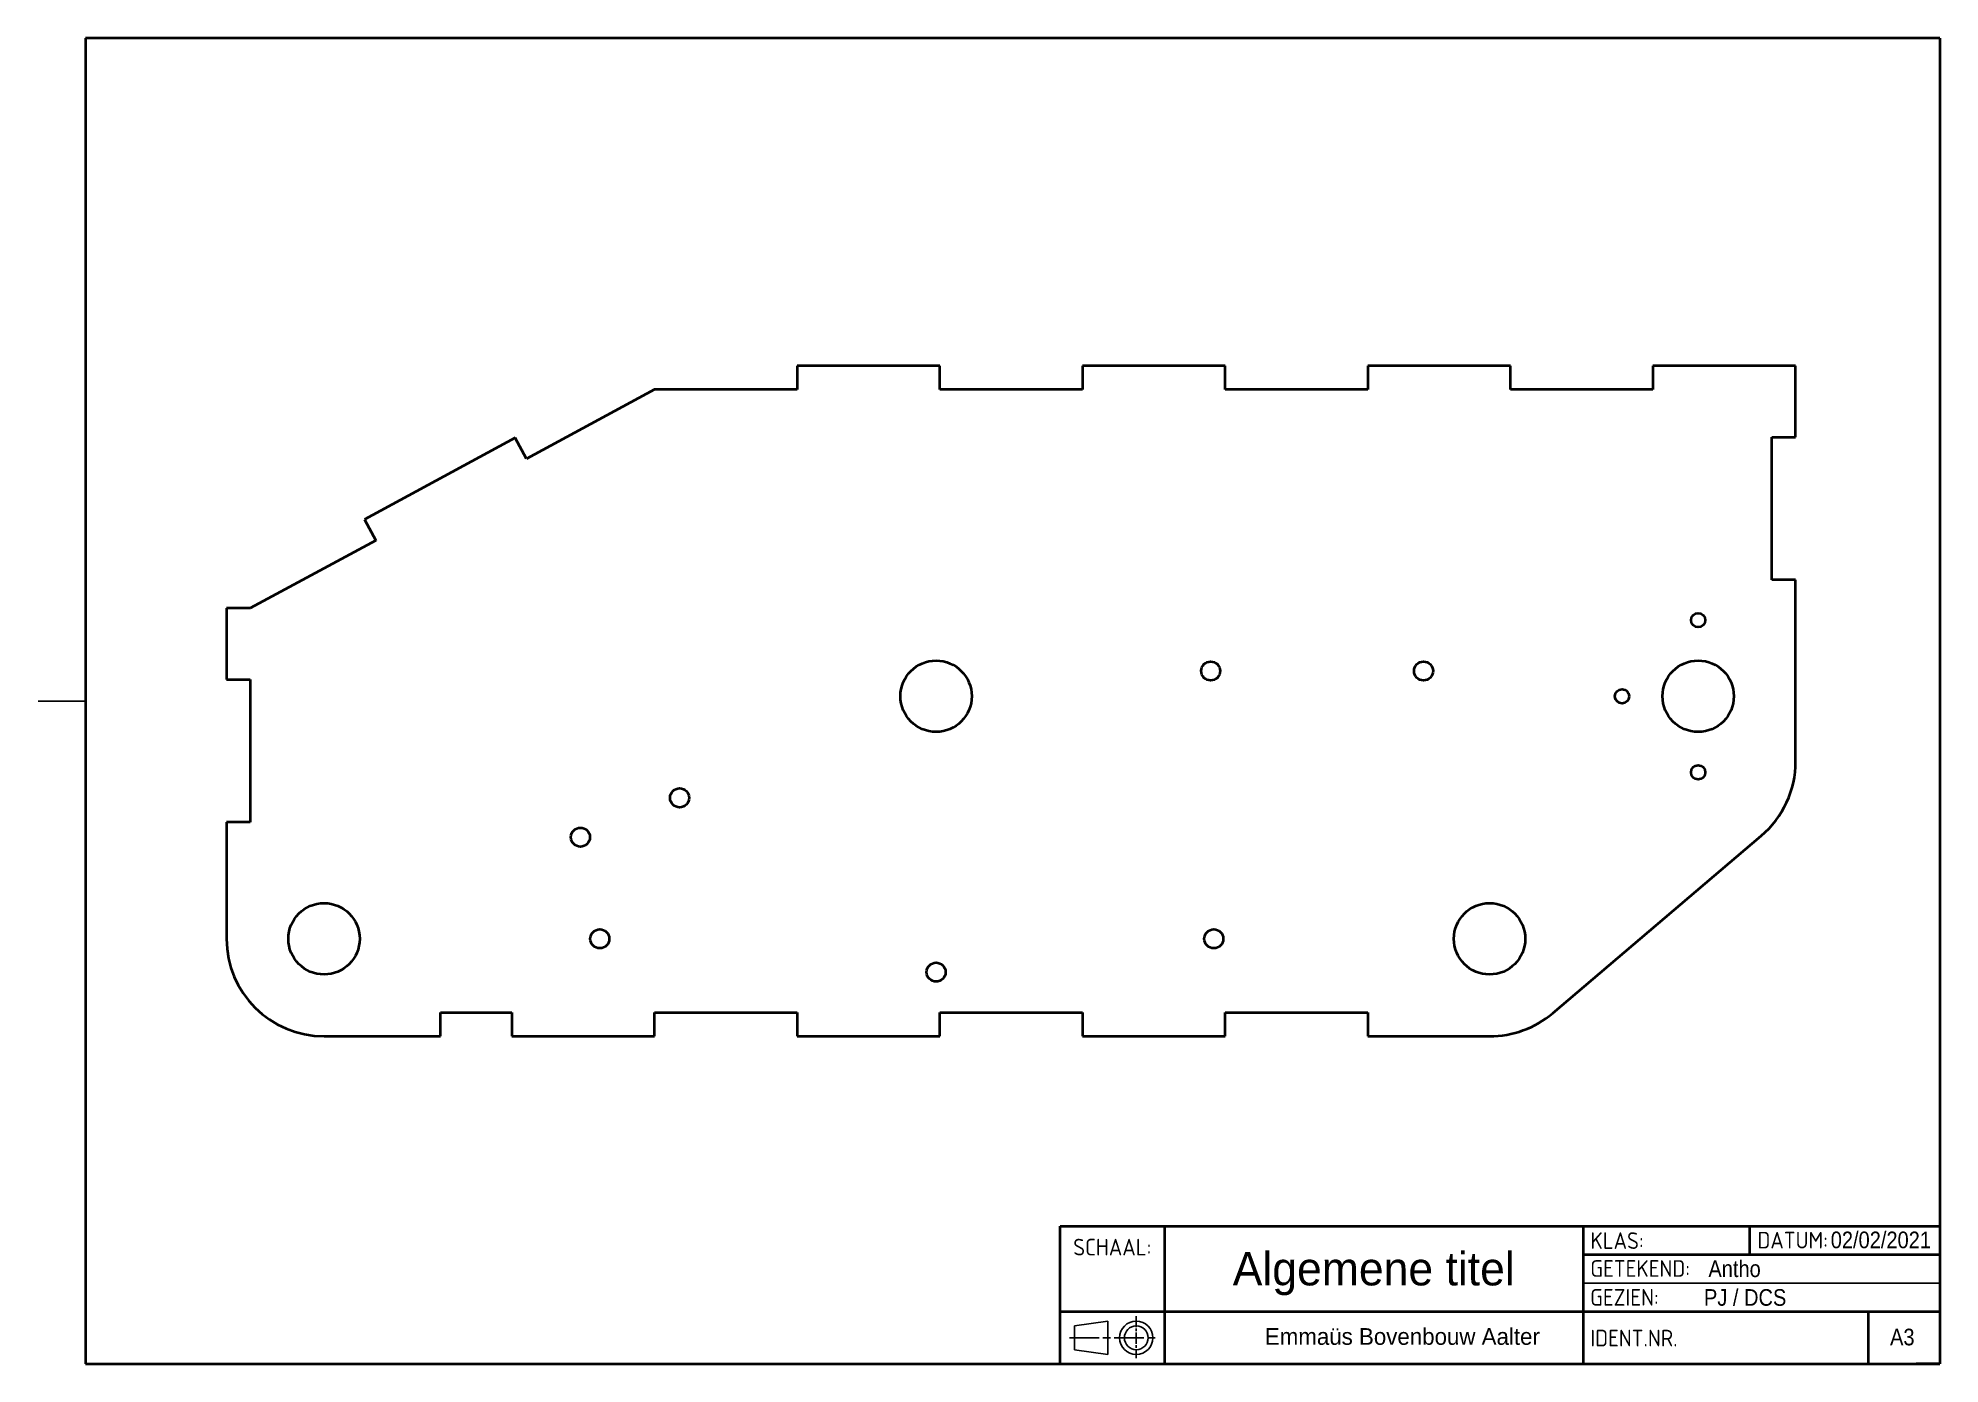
# Model space of a CAD drawing. Header units: millimetres. Extents: x 5 to 405, y 9 to 288.
import ezdxf
from ezdxf.enums import TextEntityAlignment as Align

# ---------------------------------------------------------------- set-up
doc = ezdxf.new("R2018")
doc.units = ezdxf.units.MM
doc.linetypes.add('CHAIN', pattern=[0.3543, 0.2362, -0.0295, 0.0591, -0.0295])
for name, color, linetype, lineweight in [('Centerline(Emmaus)', 7, 'CHAIN', 25), ('Sketch Geometry(Emmaus)', 7, 'Continuous', 40), ('Sketch Lines(DIN)', 7, 'Continuous', 25), ('Symbols(Emmaus)', 7, 'Continuous', 25), ('Visible Edges(Emmaus)', 7, 'Continuous', 40)]:
    doc.layers.add(name, color=color, linetype=linetype, lineweight=lineweight)
doc.styles.add('Current-Emmaus', font='isocpeur.ttf', dxfattribs={"width": 0.9})
doc.styles.add('Text Style38', font='')
doc.styles.add('Text Style46', font='isocpeur.ttf')
doc.styles.get('Text Style38').set_extended_font_data('ISOCPEUR', bold=True)

# ---------------------------------------------------------------- blocks, each defined once
blk = doc.blocks.new('Borders Kader A3 Hor')
at = {"layer": 'Sketch Geometry(Emmaus)'}
for p, q in [((405.35, 287.89), (15.35, 287.89)), ((15.35, 287.89), (15.35, 9.11)), ((405.35, 287.89), (405.35, 9.11)), ((15.35, 9.11), (405.35, 9.11))]:
    blk.add_line(p, q, dxfattribs=at)
at = {"layer": 'Sketch Lines(DIN)'}
blk.add_line((15.35, 148.5), (5.35, 148.5), dxfattribs=at)
blk = doc.blocks.new('Title Blocks Titelblok Emmaus')
at = {"layer": 'Centerline(Emmaus)', "ltscale": 9.818998}
blk.add_line((120.5, 17.56), (120.5, 8.72), dxfattribs=at)
at = {"layer": 'Centerline(Emmaus)', "ltscale": 26.49929}
blk.add_line((106.44, 13), (125.21, 13), dxfattribs=at)
at = {"layer": 'Sketch Geometry(Emmaus)'}
for p, q in [((104.52, 7.5), (104.52, 36.5)), ((104.52, 36.5), (289.52, 36.5)), ((126.52, 7.5), (126.52, 36.5)), ((214.52, 7.5), (214.52, 36.5)), ((249.52, 30.5), (249.52, 36.5)), ((214.52, 30.5), (289.52, 30.5)), ((104.52, 18.5), (289.52, 18.5)), ((274.52, 7.5), (274.52, 18.5)), ((289.52, 7.5), (284.5, 7.5))]:
    blk.add_line(p, q, dxfattribs=at)
at = {"layer": 'Sketch Lines(DIN)'}
for p, q in [((289.52, 24.5), (214.52, 24.5)), ((114.5, 16.5), (107.5, 15.5)), ((114.5, 9.5), (114.5, 16.5)), ((107.5, 15.5), (107.5, 10.5)), ((107.5, 10.5), (114.5, 9.5))]:
    blk.add_line(p, q, dxfattribs=at)
for radius in [3.5, 2.5]:
    blk.add_circle((120.5, 13), radius, dxfattribs=at)
at = {"layer": 'Symbols(Emmaus)', "color": 7, "char_height": 3.5, "style": 'Current-Emmaus'}
for s, insert, attachment_point in [('SCHAAL:', (115.46, 30.31), 8), ('KLAS:', (216.01, 31.68), 7), ('DATUM:', (251.13, 31.77), 7), ('GETEKEND:', (215.99, 25.82), 7), ('GEZIEN:', (215.96, 19.75), 7), ('IDENT.NR.', (215.99, 11.19), 7)]:
    blk.add_mtext(s, dxfattribs=dict(at, insert=insert, attachment_point=attachment_point))
at = {"layer": 'Symbols(Emmaus)', "color": 7, "style": 'Current-Emmaus', "width": 0.9}
for tag, p in [('KLAS', (228.45, 35.25)), ('AUTHOR', (240.81, 29.27))]:
    blk.add_attdef(tag, text='', height=3.5, dxfattribs=at).set_placement(p, align=Align.TOP_LEFT)
for tag, p in [('CREATION_DATE', (266.55, 31.78)), ('MANAGER', (239.89, 19.68)), ('IDENT.NR.', (240.36, 11.18))]:
    blk.add_attdef(tag, text='', height=3.5, dxfattribs=at).set_placement(p, align=Align.BOTTOM_LEFT)
at = {"layer": 'Symbols(Emmaus)', "color": 7, "style": 'Text Style46'}
blk.add_attdef('TITLE', text='', height=7, dxfattribs=at).set_placement((170.44, 31.02), align=Align.TOP_CENTER)
at = {"layer": 'Symbols(Emmaus)', "color": 7, "style": 'Current-Emmaus', "width": 0.9}
for tag, p in [('SCHAAL', (115.72, 22.76)), ('Sheet_Size', (281.6, 11.36))]:
    blk.add_attdef(tag, text='', height=3.5, dxfattribs=at).set_placement(p, align=Align.BOTTOM_CENTER)
at = {"layer": 'Symbols(Emmaus)', "color": 7, "style": 'Text Style38'}
blk.add_attdef('COMPANY', text='', height=3.51, dxfattribs=at).set_placement((176.45, 13.25), align=Align.MIDDLE_CENTER)

msp = doc.modelspace()

# ---------------------------------------------------------------- linework, layer by layer
at = {"layer": 'Visible Edges(Emmaus)'}
for p, q in [((195, 219), (165, 219)), ((165, 219), (165, 214)), ((195, 214), (195, 219)), ((255, 219), (225, 219)), ((225, 219), (225, 214)), ((255, 214), (255, 219)), ((315, 219), (285, 219)), ((285, 219), (285, 214)), ((315, 214), (315, 219)), ((375, 219), (345, 219)), ((345, 219), (345, 214)), ((375, 204), (375, 219)), ((135, 214), (108.05, 199.41)), ((165, 214), (135, 214)), ((225, 214), (195, 214)), ((285, 214), (255, 214)), ((345, 214), (315, 214)), ((370, 174), (370, 204)), ((370, 204), (375, 204)), ((105.67, 203.81), (74, 186.68)), ((108.05, 199.41), (105.67, 203.81)), ((74, 186.68), (76.38, 182.28)), ((76.38, 182.28), (50, 168)), ((375, 174), (370, 174)), ((375, 135.79), (375, 174)), ((50, 168), (45, 168)), ((45, 168), (45, 153)), ((45, 153), (50, 153)), ((50, 153), (50, 123)), ((45, 123), (45, 98.5)), ((50, 123), (45, 123)), ((323.9, 82.88), (367.78, 120.17)), ((90, 78), (90, 83)), ((90, 83), (105, 83)), ((105, 83), (105, 78)), ((135, 78), (135, 83)), ((135, 83), (165, 83)), ((165, 83), (165, 78)), ((195, 78), (195, 83)), ((195, 83), (225, 83)), ((225, 83), (225, 78)), ((255, 78), (255, 83)), ((255, 83), (285, 83)), ((285, 83), (285, 78)), ((65.5, 78), (90, 78)), ((105, 78), (135, 78)), ((165, 78), (195, 78)), ((225, 78), (255, 78)), ((285, 78), (310.63, 78))]:
    msp.add_line(p, q, dxfattribs=at)
for centre, radius in [((354.5, 165.5), 1.5), ((194.22, 149.5), 7.5), ((251.97, 154.81), 2), ((296.74, 154.81), 2), ((354.5, 149.5), 7.5), ((338.5, 149.5), 1.5), ((354.5, 133.5), 1.5), ((140.29, 128.14), 2), ((119.42, 119.86), 2), ((65.5, 98.5), 7.5), ((310.63, 98.5), 7.5), ((123.5, 98.5), 2), ((252.63, 98.5), 2), ((194.22, 91.5), 2)]:
    msp.add_circle(centre, radius, dxfattribs=at)
for centre, start, end in [((354.5, 135.79), 310.3645, 0), ((65.5, 98.5), 180, 270), ((310.63, 98.5), 270, 310.3645)]:
    msp.add_arc(centre, 20.5, start, end, dxfattribs=at)

# ---------------------------------------------------------------- block references
msp.add_blockref('Borders Kader A3 Hor', (0, 0))
ref = msp.add_blockref('Title Blocks Titelblok Emmaus', (115.83, 1.61))
lines = msp.add_mtext('Algemene titel', dxfattribs={"layer": 'Symbols(Emmaus)', "color": 7, "insert": (286.27, 32.63), "char_height": 7, "attachment_point": 2, "style": 'Text Style46'})
ref.add_attrib('TITLE', '', (286.27, 32.63)).embed_mtext(lines)
lines = msp.add_mtext('Emmaüs Bovenbouw Aalter', dxfattribs={"layer": 'Symbols(Emmaus)', "color": 7, "insert": (292.29, 14.86), "char_height": 3.5052, "attachment_point": 5, "style": 'Text Style38'})
ref.add_attrib('COMPANY', '', (292.29, 14.86)).embed_mtext(lines)
lines = msp.add_mtext('\\W0.9000;A3', dxfattribs={"layer": 'Symbols(Emmaus)', "color": 7, "insert": (397.43, 12.97), "char_height": 3.5, "attachment_point": 8, "style": 'Current-Emmaus'})
ref.add_attrib('Sheet_Size', '', (397.43, 12.97)).embed_mtext(lines)
lines = msp.add_mtext('\\W0.9000;02/02/2021', dxfattribs={"layer": 'Symbols(Emmaus)', "color": 7, "insert": (382.38, 33.39), "char_height": 3.5, "attachment_point": 7, "style": 'Current-Emmaus'})
ref.add_attrib('CREATION_DATE', '', (382.38, 33.39)).embed_mtext(lines)
lines = msp.add_mtext('\\W0.9000;PJ / DCS', dxfattribs={"layer": 'Symbols(Emmaus)', "color": 7, "insert": (355.72, 21.29), "char_height": 3.5, "width": 22.6461, "attachment_point": 7, "style": 'Current-Emmaus'})
ref.add_attrib('MANAGER', '', (355.72, 21.29)).embed_mtext(lines)
lines = msp.add_mtext('\\W0.9000;Antho', dxfattribs={"layer": 'Symbols(Emmaus)', "color": 7, "insert": (356.65, 30.88), "char_height": 3.5, "width": 42.8318, "attachment_point": 1, "style": 'Current-Emmaus'})
ref.add_attrib('AUTHOR', '', (356.65, 30.88)).embed_mtext(lines)
lines = msp.add_mtext('\\W0.9000;', dxfattribs={"layer": 'Symbols(Emmaus)', "color": 7, "insert": (231.55, 24.37), "char_height": 3.5, "attachment_point": 8, "style": 'Current-Emmaus'})
ref.add_attrib('SCHAAL', '', (231.55, 24.37)).embed_mtext(lines)
lines = msp.add_mtext('\\W0.9000;', dxfattribs={"layer": 'Symbols(Emmaus)', "color": 7, "insert": (344.29, 36.86), "char_height": 3.5, "width": 15.2369, "attachment_point": 1, "style": 'Current-Emmaus'})
ref.add_attrib('KLAS', '', (344.29, 36.86)).embed_mtext(lines)
lines = msp.add_mtext('\\W0.9000;', dxfattribs={"layer": 'Symbols(Emmaus)', "color": 7, "insert": (356.19, 12.79), "char_height": 3.5, "attachment_point": 7, "style": 'Current-Emmaus'})
ref.add_attrib('IDENT.NR.', '', (356.19, 12.79)).embed_mtext(lines)

doc.saveas('drawing.dxf')
